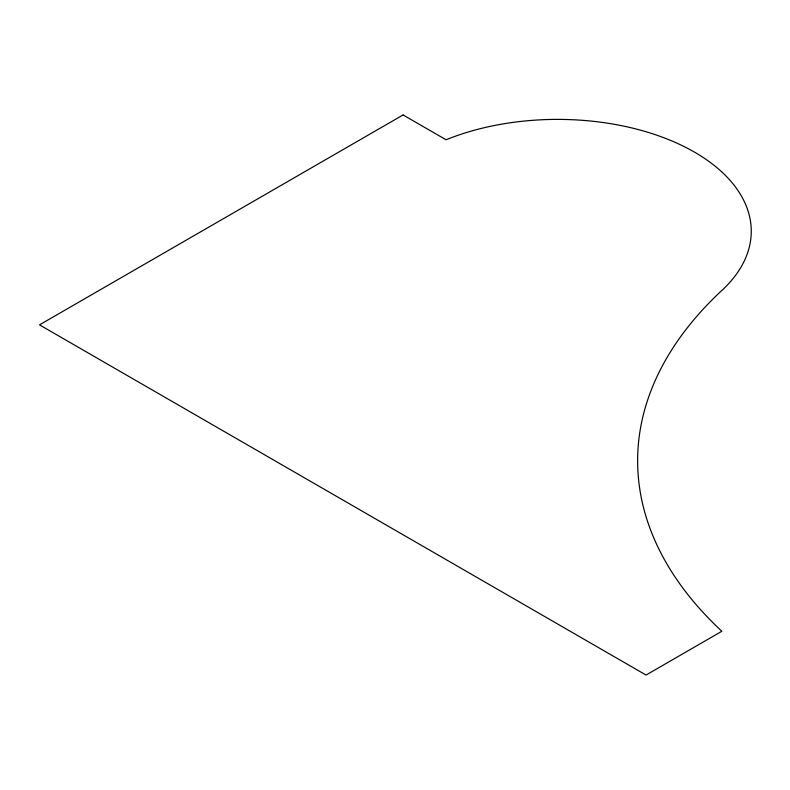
<?xml version="1.0" encoding="UTF-8"?>
<svg xmlns="http://www.w3.org/2000/svg" width="790" height="790" viewBox="0 0 790 790"><rect width="100%" height="100%" fill="white"/><g stroke="black" fill="none" stroke-linecap="round" stroke-linejoin="round"><path stroke-width="1.19" d="M403.068 114.955L39.5 324.858L646.042 675.045L721.863 631.269A559.33 322.922 0 0 1 723.423 288.992A193.708 111.834 0 0 0 689.601 149.409A193.708 111.834 0 0 0 446.054 139.771L403.068 114.955"/></g></svg>
